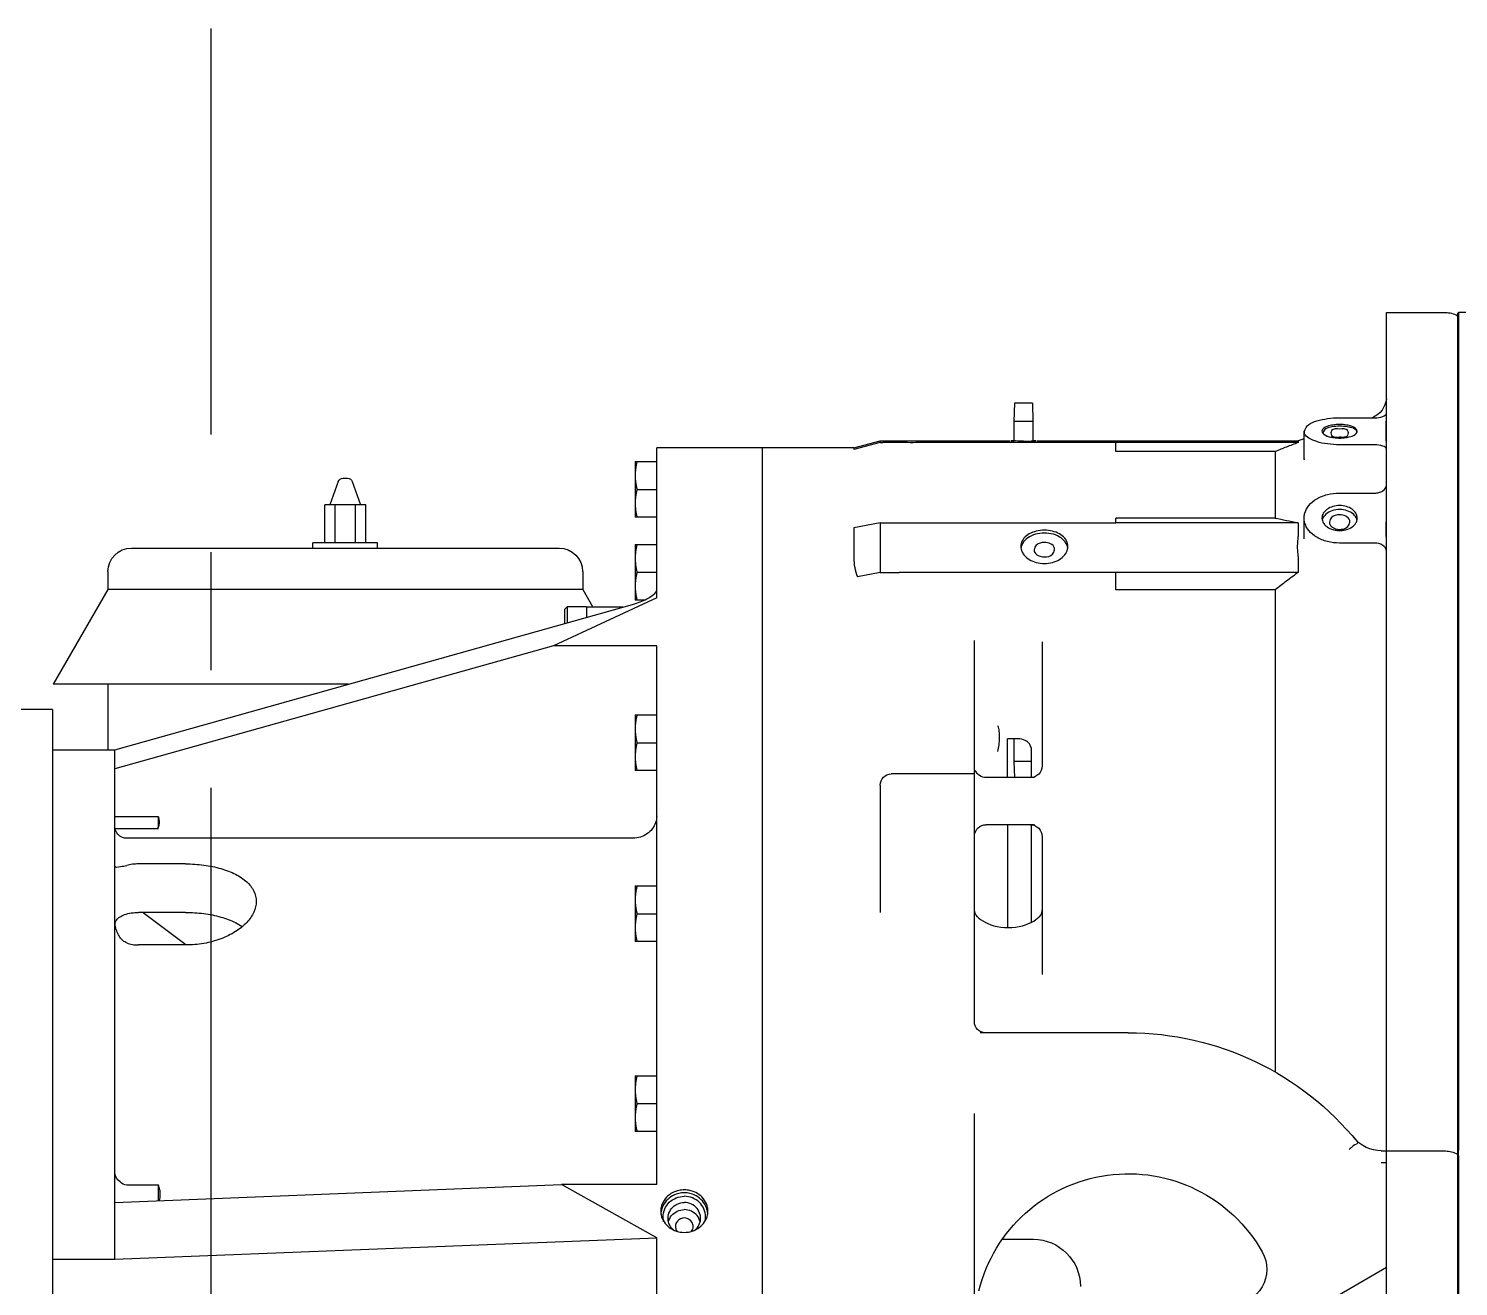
# Model space of a CAD drawing. Extents: x 0 to 160756, y 0 to 229247.
# Drawn here: x 64891 to 65661, y 111310 to 111988 of the extents above; entities that cross this region are included whole.
import ezdxf

# ---------------------------------------------------------------- set-up
doc = ezdxf.new("R2010")
doc.units = 0
doc.header["$LTSCALE"] = 10
doc.linetypes.add('XCM7P30CDA$0$CENTER', pattern=[50.8, 31.75, -6.35, 6.35, -6.35])

# ---------------------------------------------------------------- blocks, each defined once
blk = doc.blocks.new('XCM7P30CDA$0$A$C9585bb29')
at = {"linetype": 'XCM7P30CDA$0$CENTER'}
blk.add_line((4003.73, 0), (4003.73, 1742.72), dxfattribs=at)
at = {"linetype": 'Continuous'}
for p, q in [((3326.11, 1589.7), (3331.6, 1589.7)), ((3331.6, 1589.7), (3331.6, 1138.05)), ((3332.11, 1589.19), (3331.6, 1589.7)), ((3332.11, 1589.19), (3332.11, 1158.37)), ((3370.29, 1589.72), (3338.55, 1589.72)), ((3370.29, 1137.81), (3370.29, 1589.71)), ((3561.19, 1540.85), (3560.84, 1530.89)), ((3561.19, 1540.85), (3570.78, 1540.85)), ((3570.78, 1540.85), (3571.13, 1530.89)), ((3395.68, 1532.98), (3376.71, 1532.98)), ((3560.84, 1530.89), (3560.84, 1520.47)), ((3560.84, 1530.89), (3571.13, 1530.89)), ((3571.13, 1530.89), (3571.13, 1520.47)), ((3376.71, 1518.41), (3395.68, 1518.41)), ((3414.72, 1511.04), (3414.72, 1525.69)), ((3414.72, 1521.53), (3417.95, 1520.54)), ((3417.95, 1520.54), (3417.95, 1519.6)), ((3558.65, 1520.54), (3417.95, 1520.54)), ((3417.95, 1519.6), (3609.34, 1519.6)), ((3516.27, 1514.74), (3516.27, 1519.6)), ((3559.21, 1520.52), (3559.48, 1520.51)), ((3559.21, 1520.52), (3559.48, 1520.51)), ((3559.48, 1520.51), (3559.63, 1520.51)), ((3559.63, 1520.51), (3559.76, 1520.5)), ((3559.63, 1520.51), (3560.84, 1520.47)), ((3559.76, 1520.5), (3560.79, 1520.48)), ((3572.34, 1520.51), (3571.13, 1520.47)), ((3572.21, 1520.5), (3571.18, 1520.48)), ((3572.34, 1520.51), (3572.21, 1520.5)), ((3572.49, 1520.51), (3572.34, 1520.51)), ((3572.76, 1520.52), (3572.49, 1520.51)), ((3572.76, 1520.52), (3572.49, 1520.51)), ((3643.22, 1520.54), (3573.32, 1520.54)), ((3643.22, 1519.6), (3641.83, 1519.6)), ((3643.22, 1519.6), (3643.22, 1520.54)), ((3657.43, 1516.73), (3643.22, 1520.54)), ((3643.22, 1519.6), (3657.43, 1515.78)), ((3414.72, 1510.99), (3414.72, 1511)), ((3430.31, 1514.74), (3430.31, 1478.94)), ((3430.31, 1514.74), (3516.27, 1514.74)), ((3657.43, 1516.73), (3657.43, 1515.78)), ((3657.43, 1516.73), (3763.66, 1516.73)), ((3706.69, 535.14), (3706.69, 1516.73)), ((3763.66, 1436.01), (3763.66, 1516.73)), ((3775.26, 1509.38), (3763.66, 1509.38)), ((3775.26, 1509.38), (3775.26, 1479.4)), ((3927.69, 1498.57), (3923.23, 1486.1)), ((3932.68, 1500.4), (3930.29, 1500.4)), ((3935.27, 1498.57), (3939.74, 1486.1)), ((3395.68, 1492.38), (3376.71, 1492.38)), ((3774.3, 1494.39), (3763.66, 1494.39)), ((3920.49, 1465.49), (3920.49, 1486.1)), ((3920.49, 1486.1), (3942.48, 1486.1)), ((3925.99, 1465.49), (3925.99, 1486.1)), ((3936.98, 1465.49), (3936.98, 1486.1)), ((3942.48, 1465.49), (3942.48, 1486.1)), ((3414.72, 1467.69), (3414.72, 1478.91)), ((3417.95, 1476.42), (3417.95, 1468.94)), ((3417.95, 1476.42), (3516.27, 1476.42)), ((3430.31, 1478.94), (3516.27, 1478.94)), ((3516.27, 1476.42), (3516.27, 1478.94)), ((3626.24, 1476.39), (3516.27, 1476.42)), ((3643.22, 1476.42), (3626.24, 1476.39)), ((3643.22, 1476.42), (3643.22, 1449.57)), ((3643.22, 1476.42), (3657.43, 1473.72)), ((3657.43, 1473.72), (3657.43, 1457.4)), ((3763.66, 1479.4), (3775.26, 1479.4)), ((3376.71, 1465.45), (3395.68, 1465.45)), ((3414.72, 1467.66), (3414.72, 1467.67)), ((3775.26, 1464.7), (3763.66, 1464.7)), ((3775.26, 1464.7), (3775.26, 1434.71)), ((3914.03, 1462.72), (3914.03, 1465.49)), ((3914.03, 1465.49), (3948.94, 1465.49)), ((3948.94, 1462.72), (3948.94, 1465.49)), ((3417.95, 1458.15), (3417.95, 1449.57)), ((4046.73, 1462.72), (3816.24, 1462.72)), ((3417.95, 1449.57), (3618.86, 1449.57)), ((3516.27, 1440.18), (3516.27, 1449.57)), ((3631.51, 1449.56), (3633, 1449.57)), ((3643.22, 1449.57), (3633, 1449.57)), ((3643.22, 1449.57), (3655.5, 1447.23)), ((3774.3, 1449.7), (3763.66, 1449.7)), ((3803.54, 1450.03), (3803.54, 1440.38)), ((4059.43, 1450.03), (4059.43, 1440.38)), ((3430.31, 1440.18), (3430.31, 1180.33)), ((3430.31, 1440.18), (3516.27, 1440.18)), ((3763.66, 1436.01), (3819.29, 1410.06)), ((3770.26, 1434.71), (3775.26, 1434.71)), ((3803.54, 1440.38), (3798.08, 1430.92)), ((3803.54, 1440.38), (4059.43, 1440.38)), ((4059.43, 1440.38), (4088.89, 1389.34)), ((4055.63, 1354.04), (3776.66, 1432.36)), ((3781.81, 1430.92), (3801.47, 1430.92)), ((3801.47, 1431.09), (3801.47, 1425.4)), ((3801.47, 1431.09), (3811.88, 1431.09)), ((3811.88, 1431.09), (3811.88, 1422.47)), ((3811.88, 1431.09), (3813.41, 1429.57)), ((3813.41, 1429.57), (3813.41, 1422.05)), ((3555.88, 1412.29), (3555.88, 1345.36)), ((3592.44, 1207.5), (3592.44, 1412.99)), ((3763.66, 1119.68), (3763.66, 1410.06)), ((3763.66, 1410.06), (3819.29, 1410.06)), ((3819.29, 1410.06), (4055.63, 1343.71)), ((3929.89, 1389.34), (4088.89, 1389.34)), ((4059.43, 1389.34), (4059.43, 1354.04)), ((3775.26, 1372.79), (3763.66, 1372.79)), ((3775.26, 1372.79), (3775.26, 1342.8)), ((4089.34, 1375.82), (4089.34, 701.31)), ((4089.34, 1375.82), (4119.3, 1375.82)), ((3568.87, 1359.93), (3574.6, 1359.93)), ((3571.13, 1359.93), (3571.13, 1347.7)), ((3574.6, 1339.01), (3574.6, 1359.93)), ((3774.3, 1357.8), (3763.66, 1357.8)), ((3561.64, 1339.01), (3561.64, 1353.91)), ((4055.63, 1079.45), (4055.63, 1354.04)), ((4089.34, 1354.04), (4055.63, 1354.04)), ((4089.34, 1354.04), (4089.34, 1079.45)), ((3561.64, 1347.7), (3571.13, 1347.7)), ((3571.13, 1347.7), (3570.82, 1339.01)), ((3592.44, 1341.03), (3637.22, 1341.03)), ((3763.66, 1342.8), (3775.26, 1342.8)), ((3560.06, 1339.01), (3586.09, 1339.01)), ((3643.22, 1335.03), (3643.22, 1266.24)), ((4032.22, 1317.85), (4032.17, 1317.63)), ((4032.22, 1317.85), (4055.63, 1317.85)), ((3560.06, 1313.62), (3586.09, 1313.62)), ((3561.64, 1261.07), (3561.64, 1313.62)), ((3574.6, 1313.62), (3574.6, 1258.24)), ((4032.22, 1312.56), (4032.22, 1317.63)), ((4032.22, 1311.45), (4055.55, 1311.45)), ((3555.88, 1307.27), (3555.88, 1232.84)), ((3776.36, 1306.38), (4049.28, 1306.38)), ((4017.55, 1292.51), (4042.94, 1292.51)), ((3775.26, 1280.63), (3763.66, 1280.63)), ((3775.26, 1280.63), (3775.26, 1250.64)), ((3558.34, 1263.3), (3557.58, 1264.04)), ((3590.73, 1264.04), (3590.02, 1263.34)), ((3590.73, 1264.03), (3590.73, 1264.03)), ((3774.3, 1265.64), (3763.66, 1265.64)), ((4040.47, 1266.35), (4017.36, 1249.08)), ((4017.55, 1266.35), (4042.94, 1266.35)), ((3763.66, 1250.64), (3775.26, 1250.64)), ((4017.55, 1248.82), (4042.94, 1248.82)), ((3509.48, 1201.5), (3589.23, 1201.5)), ((3775.26, 1178.31), (3763.66, 1178.31)), ((3775.26, 1178.31), (3775.26, 1148.33)), ((3332.11, 1158.37), (3332.11, 1137.52)), ((3592.44, 1008.58), (3592.44, 1158)), ((3774.3, 1163.32), (3763.66, 1163.32)), ((3763.66, 1148.33), (3775.26, 1148.33)), ((3331.57, 1135.96), (3331.57, 1138.05)), ((3332.11, 1137.52), (3331.57, 1138.05)), ((3331.6, 1135.4), (3331.57, 1135.96)), ((3331.6, 1135.39), (3331.6, 719.23)), ((3332.11, 1137.52), (3332.11, 547.8)), ((3373.17, 1137.81), (3338.55, 1137.81)), ((3370.29, 553.26), (3370.29, 1137.51)), ((3373.17, 1131.63), (3370.29, 1131.56)), ((3763.66, 1091.07), (3815.04, 1119.68)), ((3763.66, 1119.68), (3815.04, 1119.68)), ((4055.63, 1110.1), (3815.04, 1119.68)), ((4032.22, 1111.03), (4032.22, 1119.46)), ((4032.22, 1119.46), (4049.28, 1119.46)), ((3577.38, 1090.2), (3560.7, 1090.2)), ((3763.66, 932.77), (3763.66, 1091.07)), ((4055.63, 1079.45), (3763.66, 1091.07)), ((4089.34, 1079.45), (4055.63, 1079.45)), ((3403.37, 1055.94), (3370.29, 1075.21))]:
    blk.add_line(p, q, dxfattribs=at)
for points in [[(3414.45, 1510.77), (3414.72, 1510.45), (3414.84, 1510.27), (3414.84, 1510.28), (3414.78, 1510.46), (3414.73, 1510.77), (3414.72, 1510.99)], [(3561.76, 1261), (3560.45, 1261.74), (3559.31, 1262.51), (3558.34, 1263.3)], [(3574.22, 1258.22), (3572.23, 1258.28), (3570.27, 1258.47), (3568.36, 1258.78), (3566.54, 1259.19), (3564.82, 1259.71), (3563.22, 1260.32), (3561.76, 1261)], [(3578.18, 1258.49), (3576.22, 1258.29), (3574.22, 1258.22)], [(3590.02, 1263.34), (3589.08, 1262.56), (3587.96, 1261.79), (3586.68, 1261.06), (3585.24, 1260.38), (3583.64, 1259.76), (3581.92, 1259.23), (3580.09, 1258.8), (3578.18, 1258.49)]]:
    blk.add_lwpolyline(points, dxfattribs=at)
for centre, radius, start, end in [((3338.55, 1577.03), 12.69, 90, 120.52232), ((3382.98, 1544.59), 12.69, 186.0731, 246.26663), ((3930.29, 1497.65), 2.75, 90, 160.30429), ((3932.68, 1497.65), 2.75, 19.69571, 90), ((3816.24, 1450.03), 12.69, 90, 180), ((4046.73, 1450.03), 12.69, 0, 90), ((3562.23, 1345.36), 6.35, 179.99321, 270), ((3586.09, 1345.36), 6.35, 270, 337.49919), ((3637.22, 1335.04), 6, 0, 90), ((3562.23, 1307.27), 6.35, 89.99854, 180), ((3586.09, 1307.27), 6.35, 6.52244, 90), ((3562.23, 1268.36), 6.35, 180, 222.9483), ((3586.09, 1268.36), 6.35, 316.99228, 0), ((3586.44, 1207.5), 6, 270.01463, 0), ((3509.48, 1042.57), 158.93, 90, 140.97592), ((3373.17, 1156.92), 18.99, 270, 320.00596), ((3338.55, 1125.11), 12.69, 90, 120.52232), ((3509.48, 1042.57), 82.96, 13.90176, 150.51554), ((3560.7, 1064.81), 25.39, 90, 180), ((3453.79, 1074.06), 18.99, 150.51554, 270)]:
    blk.add_arc(centre, radius, start, end, dxfattribs=at)
for points, start_tangent, end_tangent in [([(3376.71, 1532.98), (3372.29, 1533.65), (3370.33, 1535.33)], (-1, -0.000003), (-0.074007, 0.997258)), ([(3370.53, 1526.75), (3370.5, 1528.9), (3370.45, 1531.05)], (-0.006183, 0.999981), (-0.027649, 0.999618)), ([(3370.45, 1520.33), (3370.5, 1522.48), (3370.53, 1526.75)], (0.027669, 0.999617), (-0.006183, 0.999981)), ([(3386.06, 1525.69), (3388.84, 1528.27), (3391.93, 1529.06), (3395.58, 1529.34)], (0, 1), (1, 0)), ([(3386.29, 1525.22), (3386.29, 1525.58), (3389.06, 1527.57)], (-0.103535, 0.994626), (0.964725, 0.263261)), ([(3389.06, 1527.57), (3391.45, 1528.05), (3395.58, 1528.41)], (0.964725, 0.263261), (1, 0)), ([(3390.88, 1524.77), (3391.23, 1526.1), (3395.58, 1526.9)], (0, 1), (1, 0)), ([(3395.58, 1529.34), (3399.22, 1529.06), (3402.31, 1528.27), (3405.1, 1525.69)], (1, 0), (0, -1)), ([(3395.58, 1528.41), (3399.71, 1528.05), (3403.02, 1527.04), (3404.66, 1525.05)], (1, 0), (0.392261, -0.919854)), ([(3395.58, 1526.9), (3399.92, 1526.1), (3400.28, 1524.77)], (1, 0), (0, -1)), ([(3414.51, 1525.66), (3412.17, 1529.34), (3407.92, 1531.27), (3402.19, 1532.54), (3395.68, 1532.98)], (-0.151444, 0.988466), (-1, 0)), ([(3370.33, 1516), (3372.29, 1517.73), (3376.71, 1518.41)], (0.023915, 0.999714), (1, -0.000003)), ([(3386.16, 1525.23), (3386.06, 1525.69)], (-0.390105, 0.92077), (0, 1)), ([(3388.84, 1523.12), (3386.16, 1525.23)], (-0.916467, 0.400111), (-0.390105, 0.92077)), ([(3391.93, 1522.33), (3388.84, 1523.12)], (-0.99086, 0.134897), (-0.916467, 0.400111)), ([(3391.23, 1523.44), (3390.88, 1524.77)], (-0.557654, 0.830074), (0, 1)), ([(3393.92, 1522.59), (3391.23, 1523.44)], (-0.999867, -0.016296), (-0.557654, 0.830074)), ([(3394.3, 1522.09), (3391.93, 1522.33)], (-0.998261, 0.058949), (-0.99086, 0.134897)), ([(3395.58, 1522.64), (3393.92, 1522.59)], (-1, 0), (-0.999867, -0.016296)), ([(3395.58, 1522.05), (3394.3, 1522.09)], (-1, 0), (-0.998261, 0.058949)), ([(3399.92, 1523.44), (3395.58, 1522.64)], (-0.557654, -0.830074), (-1, 0)), ([(3396.85, 1522.09), (3395.58, 1522.05)], (-0.998261, -0.058949), (-1, 0)), ([(3395.68, 1518.41), (3402.19, 1518.85), (3407.92, 1520.11), (3412.17, 1522.05), (3414.43, 1524.43), (3414.51, 1525.66)], (1, 0), (-0.151444, 0.988466)), ([(3398.07, 1522.19), (3396.85, 1522.09)], (-0.994742, -0.102415), (-0.998261, -0.058949)), ([(3399.22, 1522.33), (3398.07, 1522.19)], (-0.99086, -0.134897), (-0.994742, -0.102415)), ([(3401.76, 1522.9), (3399.22, 1522.33)], (-0.940637, -0.339416), (-0.99086, -0.134897)), ([(3400.28, 1524.77), (3399.92, 1523.44)], (0, -1), (-0.557654, -0.830074)), ([(3402.31, 1523.12), (3401.76, 1522.9)], (-0.916467, -0.400111), (-0.940637, -0.339416)), ([(3405.1, 1525.69), (3402.31, 1523.12)], (0, -1), (-0.916467, -0.400111)), ([(3417.95, 1519.6), (3424.28, 1517.18), (3430.31, 1514.74)], (0.936865, -0.349692), (0.923136, -0.384473)), ([(3565.99, 1520.4), (3563.19, 1520.42), (3559.21, 1520.52), (3560.84, 1520.47)], (-1, 0), (0.999664, -0.025904)), ([(3565.99, 1520.4), (3568.78, 1520.42), (3572.76, 1520.52), (3571.13, 1520.47)], (1, 0), (-0.999664, -0.025904)), ([(3609.34, 1519.6), (3616.96, 1519.58), (3623.9, 1519.55), (3630.2, 1519.56)], (1, 0), (0.999989, 0.004662)), ([(3630.2, 1519.56), (3634.25, 1519.58), (3638.13, 1519.6), (3641.83, 1519.6)], (0.999985, 0.005389), (1, 0.000002)), ([(3774.3, 1509.38), (3774.44, 1508.78), (3774.56, 1508.19), (3774.68, 1507.61), (3774.79, 1507.03), (3774.88, 1506.45), (3774.97, 1505.88), (3775.04, 1505.31), (3775.11, 1504.74), (3775.16, 1504.17), (3775.2, 1503.6), (3775.23, 1503.03), (3775.25, 1502.46), (3775.26, 1501.89)], (0.232588, -0.972575), (0, -1)), ([(3374.4, 1492.65), (3372.29, 1493.62), (3370.35, 1496.51)], (-0.967259, 0.253791), (-0.126961, 0.991908)), ([(3775.26, 1501.89), (3775.25, 1501.31), (3775.23, 1500.74), (3775.2, 1500.17), (3775.16, 1499.6), (3775.11, 1499.03), (3775.04, 1498.46), (3774.97, 1497.89), (3774.88, 1497.32), (3774.79, 1496.74), (3774.68, 1496.16), (3774.56, 1495.58), (3774.44, 1494.99), (3774.3, 1494.39)], (0, -1), (-0.232588, -0.972575)), ([(3376.71, 1492.38), (3374.4, 1492.65)], (-1, -0.000006), (-0.967259, 0.253791)), ([(3414.71, 1478.91), (3414.43, 1481.25), (3412.17, 1485.64), (3407.92, 1489.23), (3402.19, 1491.56), (3395.68, 1492.38)], (0, 1), (-1, 0)), ([(3774.3, 1494.39), (3774.44, 1493.79), (3774.56, 1493.2), (3774.68, 1492.61), (3774.79, 1492.03), (3774.88, 1491.46), (3774.97, 1490.89), (3775.04, 1490.32), (3775.11, 1489.75), (3775.16, 1489.18), (3775.2, 1488.61), (3775.23, 1488.04), (3775.25, 1487.46), (3775.26, 1486.89)], (0.232588, -0.972575), (0, -1)), ([(3386.06, 1478.91), (3386.78, 1481.49), (3388.84, 1483.67), (3391.93, 1485.13), (3395.58, 1485.64)], (0, 1), (1, 0)), ([(3386.18, 1477.82), (3386.29, 1478.26), (3387.34, 1480.13)], (0.209098, 0.977895), (0.635227, 0.772326)), ([(3387.34, 1480.13), (3388.13, 1480.96), (3391.45, 1482.82), (3395.58, 1483.49)], (0.635227, 0.772326), (1, 0)), ([(3390.09, 1476.76), (3390.16, 1477.63), (3395.58, 1480.69)], (-0.079526, 0.996833), (1, 0)), ([(3395.58, 1485.64), (3399.22, 1485.13), (3402.31, 1483.67), (3404.37, 1481.49), (3405.1, 1478.91)], (1, 0), (0, -1)), ([(3395.58, 1483.49), (3399.71, 1482.82), (3403.02, 1480.96), (3404.86, 1478.26), (3404.97, 1477.82)], (1, 0), (0.209098, -0.977895)), ([(3395.58, 1480.69), (3399.92, 1479.21), (3401.06, 1476.75)], (1, 0), (0.079526, -0.996833)), ([(3775.26, 1486.89), (3775.25, 1486.32), (3775.23, 1485.75), (3775.2, 1485.18), (3775.16, 1484.61), (3775.11, 1484.04), (3775.04, 1483.47), (3774.97, 1482.9), (3774.88, 1482.32), (3774.79, 1481.75), (3774.68, 1481.17), (3774.56, 1480.59), (3774.44, 1480), (3774.3, 1479.4)], (0, -1), (-0.232588, -0.972575)), ([(3370.45, 1469), (3370.5, 1472.97), (3370.53, 1476.93)], (0.014979, 0.999888), (0.003386, 0.999994)), ([(3386.14, 1478.04), (3386.06, 1478.91)], (-0.18613, 0.982525), (0, 1)), ([(3391.93, 1472.69), (3388.84, 1474.15), (3386.78, 1476.34), (3386.14, 1478.04)], (-0.959778, 0.28076), (-0.18613, 0.982525)), ([(3391.23, 1474.31), (3390.09, 1476.76)], (-0.69276, 0.721168), (-0.079526, 0.996833)), ([(3393.91, 1472.97), (3391.23, 1474.31)], (-0.982405, 0.186764), (-0.69276, 0.721168)), ([(3393.09, 1472.41), (3391.93, 1472.69)], (-0.982082, 0.188456), (-0.959778, 0.28076)), ([(3394.3, 1472.24), (3393.09, 1472.41)], (-0.995464, 0.095142), (-0.982082, 0.188456)), ([(3395.58, 1472.83), (3393.91, 1472.97)], (-1, 0), (-0.982405, 0.186764)), ([(3395.58, 1472.18), (3394.3, 1472.24)], (-1, 0), (-0.995464, 0.095142)), ([(3399.93, 1474.3), (3395.58, 1472.83)], (-0.768619, -0.639707), (-1, 0)), ([(3398.07, 1472.41), (3395.58, 1472.18)], (-0.982082, -0.188456), (-1, 0)), ([(3395.68, 1465.45), (3402.19, 1466.26), (3407.92, 1468.6), (3412.17, 1472.18), (3414.43, 1476.57), (3414.71, 1478.91)], (1, 0), (0, 1)), ([(3399.22, 1472.69), (3398.07, 1472.41)], (-0.959778, -0.28076), (-0.982082, -0.188456)), ([(3403.13, 1474.81), (3402.31, 1474.15), (3399.22, 1472.69)], (-0.737216, -0.675657), (-0.959778, -0.28076)), ([(3401.06, 1476.75), (3401, 1475.88), (3399.93, 1474.3)], (0.079526, -0.996833), (-0.768619, -0.639707)), ([(3405.1, 1478.91), (3404.37, 1476.34), (3403.13, 1474.81)], (0, -1), (-0.737216, -0.675657)), ([(3430.31, 1478.94), (3424.28, 1477.68), (3417.95, 1476.42)], (-0.977573, -0.210598), (-0.981862, -0.189599)), ([(3542.02, 1463.65), (3542.21, 1465.2), (3543.72, 1468.07), (3546.55, 1470.36), (3550.37, 1471.83), (3554.71, 1472.34)], (-0.000374, 1), (1, 0)), ([(3554.71, 1472.34), (3559.05, 1471.83), (3562.87, 1470.36), (3565.71, 1468.07), (3567.21, 1465.2), (3567.4, 1463.65)], (1, 0), (-0.000375, -1)), ([(3370.33, 1461), (3372.29, 1464.2), (3376.71, 1465.45)], (0.012945, 0.999916), (1, -0.000006)), ([(3417.95, 1458.15), (3418.14, 1461.18), (3418.24, 1463.86), (3417.95, 1468.94)], (-0.00063, 1), (0.000211, 1)), ([(3542.08, 1462.75), (3542.98, 1465.29)], (0.144504, 0.989504), (0.501325, 0.865259)), ([(3542.98, 1465.29), (3545.74, 1468.2), (3549.85, 1470.15), (3554.71, 1470.83)], (0.501325, 0.865259), (1, 0)), ([(3549.23, 1461.86), (3549.29, 1462.73), (3554.71, 1465.79)], (-0.079526, 0.996833), (1, 0)), ([(3554.71, 1470.83), (3559.57, 1470.15), (3563.69, 1468.2), (3566.44, 1465.29), (3567.3, 1463.02)], (1, 0), (0.18613, -0.982525)), ([(3554.71, 1465.79), (3559.06, 1464.31), (3560.19, 1461.85)], (1, 0), (0.079526, -0.996833)), ([(3774.3, 1464.7), (3774.44, 1464.1), (3774.56, 1463.51), (3774.68, 1462.92), (3774.79, 1462.34), (3774.88, 1461.77), (3774.97, 1461.2), (3775.04, 1460.63), (3775.11, 1460.06), (3775.16, 1459.49), (3775.2, 1458.92), (3775.23, 1458.35), (3775.25, 1457.77), (3775.26, 1457.2)], (0.232588, -0.972575), (0, -1)), ([(3542.04, 1463.13), (3542.02, 1463.65)], (-0.07974, 0.996816), (-0.000374, 1)), ([(3554.71, 1454.38), (3550.37, 1454.96), (3546.56, 1456.6), (3543.72, 1459.09), (3542.21, 1462.09), (3542.04, 1463.13)], (-1, 0), (-0.07974, 0.996816)), ([(3554.71, 1457.93), (3550.37, 1459.41), (3549.23, 1461.86)], (-1, 0), (-0.079526, 0.996833)), ([(3560.19, 1461.85), (3560.13, 1460.98), (3554.71, 1457.93)], (0.079526, -0.996833), (-1, 0)), ([(3566.37, 1460.05), (3565.71, 1459.09), (3562.87, 1456.6), (3559.05, 1454.96), (3554.71, 1454.38)], (-0.5122, -0.858866), (-1, 0)), ([(3567.4, 1463.65), (3567.21, 1462.09), (3566.37, 1460.05)], (-0.000375, -1), (-0.5122, -0.858866)), ([(3657.43, 1457.4), (3656.95, 1452.33), (3655.5, 1447.23)], (0, -1), (-0.353552, -0.935415)), ([(3775.26, 1457.2), (3775.25, 1456.63), (3775.23, 1456.06), (3775.2, 1455.49), (3775.16, 1454.92), (3775.11, 1454.35), (3775.04, 1453.78), (3774.97, 1453.21), (3774.88, 1452.63), (3774.79, 1452.06), (3774.68, 1451.48), (3774.56, 1450.9), (3774.44, 1450.31), (3774.3, 1449.7)], (0, -1), (-0.232588, -0.972575)), ([(3417.95, 1449.57), (3424.28, 1444.88), (3430.31, 1440.18)], (0.811278, -0.584661), (0.779348, -0.626591)), ([(3618.86, 1449.57), (3623.34, 1449.54), (3627.56, 1449.54), (3631.51, 1449.56)], (1, 0.000001), (0.999984, 0.00563)), ([(3774.3, 1449.7), (3774.44, 1449.1), (3774.56, 1448.51), (3774.68, 1447.93), (3774.79, 1447.35), (3774.88, 1446.78), (3774.97, 1446.2), (3775.04, 1445.63), (3775.11, 1445.06), (3775.16, 1444.49), (3775.2, 1443.92), (3775.23, 1443.35), (3775.25, 1442.78), (3775.26, 1442.21)], (0.232588, -0.972575), (0, -1)), ([(3775.26, 1442.21), (3775.25, 1441.64), (3775.23, 1441.06), (3775.2, 1440.49), (3775.16, 1439.92), (3775.11, 1439.35), (3775.04, 1438.78), (3774.97, 1438.21), (3774.88, 1437.64), (3774.79, 1437.07), (3774.68, 1436.49), (3774.56, 1435.9), (3774.44, 1435.31), (3774.3, 1434.71)], (0, -1), (-0.232588, -0.972575)), ([(3776.66, 1432.36), (3772.6, 1433.71), (3768.94, 1435.35), (3766.1, 1437.09), (3763.71, 1439.78)], (-0.962774, 0.270309), (-0.221643, 0.975128)), ([(3774.3, 1372.79), (3774.44, 1372.19), (3774.56, 1371.6), (3774.68, 1371.02), (3774.79, 1370.44), (3774.88, 1369.86), (3774.97, 1369.29), (3775.04, 1368.72), (3775.11, 1368.15), (3775.16, 1367.58), (3775.2, 1367.01), (3775.23, 1366.44), (3775.25, 1365.87), (3775.26, 1365.29)], (0.232588, -0.972575), (0, -1)), ([(3579.74, 1353.05), (3579.1, 1356.74), (3578.83, 1360.5), (3579.03, 1363.98), (3579.74, 1366.87)], (-0.230612, 0.973046), (0.355441, 0.934699)), ([(3775.26, 1365.29), (3775.25, 1364.72), (3775.23, 1364.15), (3775.2, 1363.58), (3775.16, 1363.01), (3775.11, 1362.44), (3775.04, 1361.87), (3774.97, 1361.3), (3774.88, 1360.73), (3774.79, 1360.15), (3774.68, 1359.57), (3774.56, 1358.99), (3774.44, 1358.4), (3774.3, 1357.8)], (0, -1), (-0.232588, -0.972575)), ([(3561.64, 1353.91), (3562.81, 1357.23), (3565.01, 1359.02), (3568.87, 1359.93)], (0.000001, 1), (1, -0.000019)), ([(3774.3, 1357.8), (3774.44, 1357.2), (3774.56, 1356.61), (3774.68, 1356.02), (3774.79, 1355.44), (3774.88, 1354.87), (3774.97, 1354.3), (3775.04, 1353.73), (3775.11, 1353.16), (3775.16, 1352.59), (3775.2, 1352.02), (3775.23, 1351.45), (3775.25, 1350.87), (3775.26, 1350.3)], (0.232588, -0.972575), (0, -1)), ([(3775.26, 1350.3), (3775.25, 1349.73), (3775.23, 1349.16), (3775.2, 1348.59), (3775.16, 1348.02), (3775.11, 1347.45), (3775.04, 1346.88), (3774.97, 1346.31), (3774.88, 1345.73), (3774.79, 1345.16), (3774.68, 1344.58), (3774.56, 1344), (3774.44, 1343.41), (3774.3, 1342.8)], (0, -1), (-0.232588, -0.972575)), ([(3763.66, 1318.43), (3764.28, 1314.71), (3766.09, 1311.34), (3768.9, 1308.68), (3772.45, 1306.96), (3776.36, 1306.38)], (0, -1), (1, 0)), ([(4032.17, 1317.63), (4031.9, 1313.52), (4032.69, 1311.8)], (-0.202602, -0.979261), (0.599563, -0.800327)), ([(4049.28, 1306.38), (4051.48, 1306.75), (4055.55, 1311.45)], (1, 0), (0.167075, 0.985944)), ([(4017.55, 1292.51), (4007.71, 1291.88), (3998.52, 1290), (3990.62, 1286.94), (3984.56, 1282.82), (3980.76, 1277.85), (3979.47, 1272.31)], (-1, 0), (-0.00206, -0.999998)), ([(4042.94, 1292.51), (4046.22, 1292.3), (4049.28, 1291.68)], (1, 0), (0.962122, -0.27262)), ([(4055.63, 1291.36), (4052.65, 1291.08), (4049.28, 1291.68)], (0, -1), (-0.962122, 0.27262)), ([(3774.3, 1280.63), (3774.44, 1280.03), (3774.56, 1279.44), (3774.68, 1278.85), (3774.79, 1278.28), (3774.88, 1277.7), (3774.97, 1277.13), (3775.04, 1276.56), (3775.11, 1275.99), (3775.16, 1275.42), (3775.2, 1274.85), (3775.23, 1274.28), (3775.25, 1273.71), (3775.26, 1273.13)], (0.232588, -0.972575), (0, -1)), ([(3775.26, 1273.13), (3775.25, 1272.56), (3775.23, 1271.99), (3775.2, 1271.42), (3775.16, 1270.85), (3775.11, 1270.28), (3775.04, 1269.71), (3774.97, 1269.14), (3774.88, 1268.57), (3774.79, 1267.99), (3774.68, 1267.41), (3774.56, 1266.83), (3774.44, 1266.24), (3774.3, 1265.64)], (0, -1), (-0.232588, -0.972575)), ([(3979.47, 1272.31), (3980.76, 1266.56), (3984.56, 1260.99), (3990.62, 1256.04), (3998.52, 1252.16), (4007.71, 1249.67), (4017.55, 1248.82)], (-0.00206, -0.999998), (1, 0)), ([(3774.3, 1265.64), (3774.44, 1265.04), (3774.56, 1264.45), (3774.68, 1263.86), (3774.79, 1263.28), (3774.88, 1262.71), (3774.97, 1262.14), (3775.04, 1261.57), (3775.11, 1261), (3775.16, 1260.43), (3775.2, 1259.86), (3775.23, 1259.28), (3775.25, 1258.71), (3775.26, 1258.14)], (0.232588, -0.972575), (0, -1)), ([(4017.55, 1266.35), (4007.75, 1265.74), (3998.55, 1263.89), (3990.64, 1260.87), (3987.01, 1258.72)], (-1, 0), (-0.821429, -0.57031)), ([(4053.19, 1263.82), (4050.39, 1265.19), (4046.85, 1266.06), (4042.94, 1266.35)], (-0.81643, 0.577444), (-1, 0)), ([(4054.5, 1262.66), (4053.19, 1263.82)], (-0.660685, 0.750663), (-0.81643, 0.577444)), ([(3775.26, 1258.14), (3775.25, 1257.57), (3775.23, 1257), (3775.2, 1256.43), (3775.16, 1255.86), (3775.11, 1255.29), (3775.04, 1254.72), (3774.97, 1254.14), (3774.88, 1253.57), (3774.79, 1253), (3774.68, 1252.42), (3774.56, 1251.84), (3774.44, 1251.25), (3774.3, 1250.64)], (0, -1), (-0.232588, -0.972575)), ([(4049.28, 1249.94), (4051.28, 1251.14), (4053.04, 1253.11), (4054.39, 1255.66), (4055.3, 1258.72), (4055.63, 1262.23)], (0.935107, 0.354365), (0, 1)), ([(4055.56, 1260.73), (4054.5, 1262.66)], (-0.21671, 0.976236), (-0.660685, 0.750663)), ([(4049.28, 1249.94), (4046.21, 1249.11), (4042.94, 1248.82)], (-0.935107, -0.354365), (-1, 0)), ([(3774.3, 1178.31), (3774.44, 1177.71), (3774.56, 1177.12), (3774.68, 1176.54), (3774.79, 1175.96), (3774.88, 1175.39), (3774.97, 1174.81), (3775.04, 1174.24), (3775.11, 1173.67), (3775.16, 1173.1), (3775.2, 1172.53), (3775.23, 1171.96), (3775.25, 1171.39), (3775.26, 1170.82)], (0.232588, -0.972575), (0, -1)), ([(3775.26, 1170.82), (3775.25, 1170.25), (3775.23, 1169.67), (3775.2, 1169.1), (3775.16, 1168.53), (3775.11, 1167.96), (3775.04, 1167.39), (3774.97, 1166.82), (3774.88, 1166.25), (3774.79, 1165.68), (3774.68, 1165.1), (3774.56, 1164.51), (3774.44, 1163.92), (3774.3, 1163.32)], (0, -1), (-0.232588, -0.972575)), ([(3774.3, 1163.32), (3774.44, 1162.72), (3774.56, 1162.13), (3774.68, 1161.55), (3774.79, 1160.97), (3774.88, 1160.39), (3774.97, 1159.82), (3775.04, 1159.25), (3775.11, 1158.68), (3775.16, 1158.11), (3775.2, 1157.54), (3775.23, 1156.97), (3775.25, 1156.4), (3775.26, 1155.82)], (0.232588, -0.972575), (0, -1)), ([(3775.26, 1155.82), (3775.25, 1155.25), (3775.23, 1154.68), (3775.2, 1154.11), (3775.16, 1153.54), (3775.11, 1152.97), (3775.04, 1152.4), (3774.97, 1151.83), (3774.88, 1151.26), (3774.79, 1150.68), (3774.68, 1150.1), (3774.56, 1149.52), (3774.44, 1148.93), (3774.3, 1148.33)], (0, -1), (-0.232588, -0.972575)), ([(3386.01, 1142.64), (3388.22, 1140.56), (3390.37, 1138.58)], (-0.629647, -0.776881), (0.735946, -0.677041)), ([(4049.28, 1119.46), (4052.87, 1121.1), (4055.63, 1125.65)], (1, 0), (0, 1)), ([(4031.65, 1111.06), (4031.45, 1111.91), (4031.18, 1114.4), (4031.45, 1116.9), (4032.22, 1119.46)], (-0.260721, 0.965414), (0.352293, 0.93589)), ([(3736.06, 1105.38), (3736.26, 1107.4), (3737.81, 1111.17), (3740.68, 1114.21), (3744.48, 1116.15), (3745.85, 1116.52)], (-0.000002, 1), (0.978339, 0.207007)), ([(3737.76, 1109.12), (3740.6, 1112.38), (3744.42, 1114.51), (3745.8, 1114.91)], (0.513043, 0.858363), (0.974417, 0.224747)), ([(3738.2, 1106.55), (3740.68, 1110.13), (3744.39, 1112.53), (3748.76, 1113.37)], (0.394082, 0.919075), (1, 0)), ([(3740, 1101.54), (3740.22, 1103.42), (3741.91, 1106.81), (3744.96, 1109.16), (3748.76, 1110)], (0, 1), (1, 0)), ([(3745.8, 1114.91), (3748.76, 1115.25)], (0.974417, 0.224747), (1, 0)), ([(3745.85, 1116.52), (3748.76, 1116.82)], (0.978339, 0.207007), (1, 0)), ([(3748.76, 1116.82), (3750.24, 1116.74)], (1, 0), (0.994432, -0.105378)), ([(3748.76, 1115.25), (3750.26, 1115.16)], (1, 0), (0.993351, -0.115122)), ([(3759.31, 1106.55), (3756.84, 1110.13), (3753.13, 1112.53), (3748.76, 1113.37)], (-0.394082, 0.919075), (-1, 0)), ([(3757.52, 1101.54), (3757.3, 1103.42), (3755.61, 1106.81), (3752.56, 1109.16), (3748.76, 1110)], (0, 1), (-1, 0)), ([(3750.24, 1116.74), (3751.66, 1116.52)], (0.994432, -0.105378), (0.978341, -0.206998)), ([(3750.26, 1115.16), (3751.71, 1114.91)], (0.993351, -0.115122), (0.974417, -0.224747)), ([(3751.66, 1116.52), (3753.03, 1116.15), (3756.83, 1114.21), (3759.7, 1111.18), (3761.25, 1107.4), (3761.45, 1105.38)], (0.978341, -0.206998), (0.000002, -1)), ([(3751.71, 1114.91), (3753.1, 1114.51), (3756.92, 1112.38), (3759.75, 1109.12)], (0.974417, -0.224747), (0.513043, -0.858363)), ([(3748.76, 1093.94), (3744.48, 1094.6), (3740.68, 1096.55), (3737.81, 1099.58), (3736.26, 1103.36), (3736.06, 1105.38)], (-1, 0), (-0.000002, 1)), ([(3736.13, 1104.23), (3736.26, 1105.12), (3736.6, 1106.5)], (0.104408, 0.994535), (0.295865, 0.95523)), ([(3736.6, 1106.5), (3737.76, 1109.12)], (0.295865, 0.95523), (0.513043, 0.858363)), ([(3737.33, 1102.33), (3738.2, 1106.55)], (0, 1), (0.394082, 0.919075)), ([(3737.62, 1099.88), (3737.33, 1102.33)], (-0.229752, 0.973249), (0, 1)), ([(3740.22, 1099.63), (3741.91, 1103.01)], (0.232564, 0.972581), (0.636103, 0.771605)), ([(3741.91, 1103.01), (3744.96, 1105.35), (3748.76, 1106.19)], (0.636103, 0.771605), (1, 0)), ([(3755.61, 1103.01), (3752.56, 1105.35), (3748.76, 1106.19)], (-0.636103, 0.771605), (-1, 0)), ([(3761.45, 1105.38), (3761.25, 1103.36), (3759.7, 1099.58), (3756.84, 1096.55), (3753.03, 1094.6), (3748.76, 1093.94)], (0.000002, -1), (-1, 0)), ([(3757.29, 1099.63), (3755.61, 1103.01)], (-0.232564, 0.972581), (-0.636103, 0.771605)), ([(3760.18, 1102.33), (3759.31, 1106.55)], (0, 1), (-0.394082, 0.919075)), ([(3759.75, 1109.12), (3761.26, 1105.12), (3761.39, 1104.23)], (0.513043, -0.858363), (0.104417, -0.994534)), ([(3759.9, 1099.88), (3760.18, 1102.33)], (0.229765, 0.973246), (0, 1)), ([(3742.95, 1095.2), (3741.91, 1096.26), (3740.22, 1099.65), (3740, 1101.54)], (-0.760073, 0.649838), (0, 1)), ([(3743.98, 1097.11), (3744.12, 1098.13), (3748.76, 1101.71)], (0.000771, 1), (1, 0)), ([(3744.84, 1094.5), (3743.98, 1097.11)], (-0.584663, 0.811276), (0.000771, 1)), ([(3748.76, 1101.71), (3752.48, 1099.98), (3753.53, 1097.11)], (1, 0), (-0.000771, -1)), ([(3753.53, 1097.11), (3753.4, 1096.09), (3752.61, 1094.55)], (-0.000771, -1), (-0.614679, -0.788778)), ([(3754.56, 1095.2), (3755.61, 1096.26), (3757.3, 1099.65), (3757.52, 1101.54)], (0.760074, 0.649837), (0, 1))]:
    blk.add_spline(points, degree=3, dxfattribs=dict(at, start_tangent=start_tangent, end_tangent=end_tangent))
blk = doc.blocks.new('XCM7P30CDA')
at = {"xscale": -1}
blk.add_blockref('XCM7P30CDA$0$A$C9585bb29', (68992.87, 110245.28), dxfattribs=at)

msp = doc.modelspace()

# ---------------------------------------------------------------- block references
msp.add_blockref('XCM7P30CDA', (0, 0))

doc.saveas('drawing.dxf')
